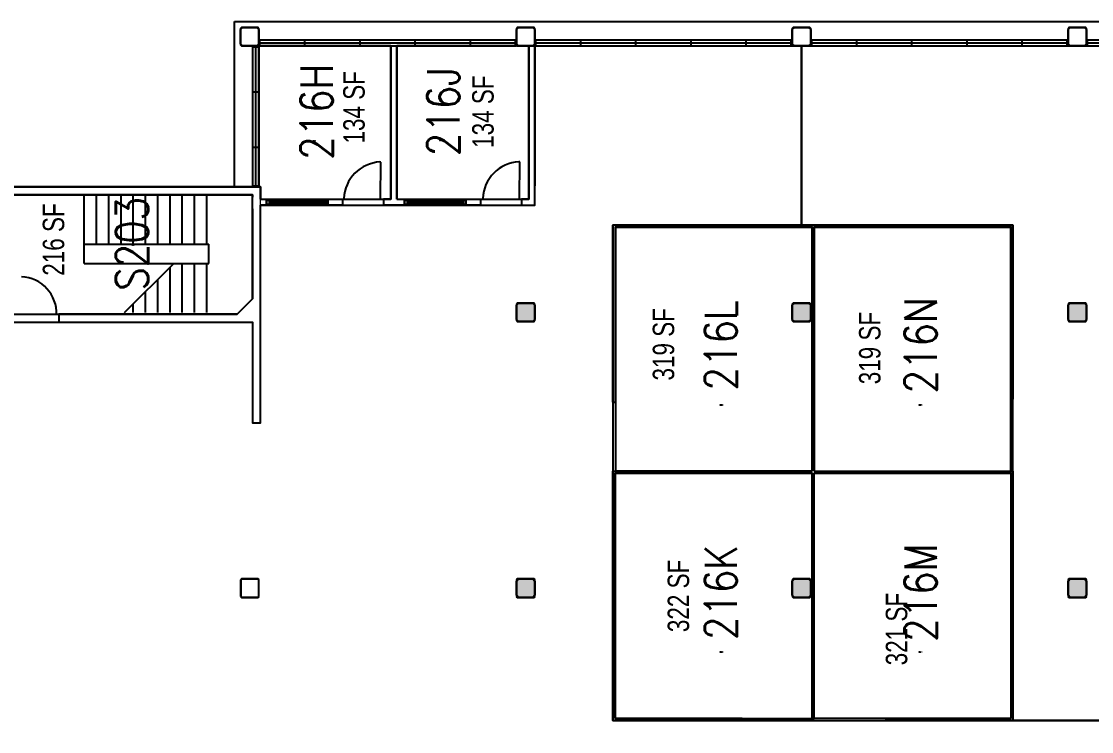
# Model space of a CAD drawing. Header units: inches. Extents: x -234 to 3525, y 0 to 2715.
# Drawn here: x 857 to 1904, y 2020 to 2715 of the extents above; entities that cross this region are included whole.
import ezdxf
from ezdxf.enums import TextEntityAlignment as Align

# ---------------------------------------------------------------- set-up
doc = ezdxf.new("R2010")
doc.units = ezdxf.units.IN
doc.header["$LTSCALE"] = 10
doc.header["$MEASUREMENT"] = 0
doc.layers.get('0').update_dxf_attribs({"linetype": 'CONTINUOUS'})
for name, color, linetype in [('A-COL', 5, 'CONTINUOUS'), ('A-DOOR', 2, 'CONTINUOUS'), ('A-FLOR', 3, 'CONTINUOUS'), ('A-GLAZ', 1, 'CONTINUOUS'), ('A-IDEN-RNUM', 7, 'CONTINUOUS'), ('A-IDEN-SNUM', 4, 'CONTINUOUS'), ('A-IDEN-VNUM', 4, 'CONTINUOUS'), ('A-ROOF', 2, 'CONTINUOUS'), ('A-WALL', 5, 'CONTINUOUS'), ('AREA-ASSIGN', 7, 'CONTINUOUS'), ('AREA-TEXT', 3, 'CONTINUOUS')]:
    doc.layers.add(name, color=color, linetype=linetype)
doc.styles.add('AREA', font='arial.ttf', dxfattribs={"width": 0.75, "height": 21})
doc.styles.add('ROOMSNUMBER', font='TXT.SHX', dxfattribs={"height": 0.03})
doc.styles.add('ROOMVNUMBER', font='simplex.shx', dxfattribs={"width": 0.85})

# ---------------------------------------------------------------- blocks, each defined once
blk = doc.blocks.new('COL')
at = {"layer": 'A-COL'}
blk.add_lwpolyline([(9, 7), (9, -7), (7, -9), (-7, -9), (-9, -7), (-9, 7), (-7, 9), (7, 9)], close=True, dxfattribs=at)

msp = doc.modelspace()

# ---------------------------------------------------------------- hatches: boundary and pattern name
at = {"layer": 'A-COL'}
for points in [[(1341.8, 2421), (1358.3, 2421), (1359, 2421.8), (1359, 2438.3), (1358.3, 2439), (1341.8, 2439), (1341, 2438.3), (1341, 2421.8)], [(1611.8, 2421), (1628.3, 2421), (1629, 2421.8), (1629, 2438.3), (1628.3, 2439), (1611.8, 2439), (1611, 2438.3), (1611, 2421.8)], [(1881.8, 2421), (1898.3, 2421), (1899, 2421.8), (1899, 2438.3), (1898.3, 2439), (1881.8, 2439), (1881, 2438.3), (1881, 2421.8)], [(1341.8, 2151), (1358.3, 2151), (1359, 2151.8), (1359, 2168.3), (1358.3, 2169), (1341.8, 2169), (1341, 2168.3), (1341, 2151.8)], [(1611.8, 2151), (1628.3, 2151), (1629, 2151.8), (1629, 2168.3), (1628.3, 2169), (1611.8, 2169), (1611, 2168.3), (1611, 2151.8)], [(1881.8, 2151), (1898.3, 2151), (1899, 2151.8), (1899, 2168.3), (1898.3, 2169), (1881.8, 2169), (1881, 2168.3), (1881, 2151.8)]]:
    msp.add_hatch(color=256, dxfattribs=at).paths.add_polyline_path(points)
at = {"layer": 'A-WALL', "lineweight": 5}
h = msp.add_hatch(color=256, dxfattribs=at)
h.paths.add_polyline_path([(1088.3, 2151), (1089, 2151.8), (1089, 2168.3), (1088.3, 2169), (1071.8, 2169), (1071, 2168.3), (1071, 2151.8), (1071.8, 2151)])
h.paths.add_polyline_path([(1072, 2151.6), (1071.6, 2152), (1071.6, 2168), (1072, 2168.4), (1088, 2168.4), (1088.4, 2168), (1088.4, 2152), (1088, 2151.6)])

# ---------------------------------------------------------------- linework, layer by layer
at = {"layer": 'A-COL'}
for p, q in [((1341.8, 2439), (1341, 2438.3)), ((1341, 2438.3), (1341, 2421.8)), ((1358.3, 2439), (1341.8, 2439)), ((1359, 2438.3), (1358.3, 2439)), ((1359, 2421.8), (1359, 2438.3)), ((1611.8, 2439), (1611, 2438.3)), ((1611, 2438.3), (1611, 2421.8)), ((1628.3, 2439), (1611.8, 2439)), ((1629, 2438.3), (1628.3, 2439)), ((1629, 2421.8), (1629, 2438.3)), ((1881.8, 2439), (1881, 2438.3)), ((1881, 2438.3), (1881, 2421.8)), ((1898.3, 2439), (1881.8, 2439)), ((1899, 2438.3), (1898.3, 2439)), ((1899, 2421.8), (1899, 2438.3)), ((1341, 2421.8), (1341.8, 2421)), ((1341.8, 2421), (1358.3, 2421)), ((1358.3, 2421), (1359, 2421.8)), ((1611, 2421.8), (1611.8, 2421)), ((1611.8, 2421), (1628.3, 2421)), ((1628.3, 2421), (1629, 2421.8)), ((1881, 2421.8), (1881.8, 2421)), ((1881.8, 2421), (1898.3, 2421)), ((1898.3, 2421), (1899, 2421.8)), ((1341.8, 2169), (1341, 2168.3)), ((1341, 2168.3), (1341, 2151.8)), ((1358.3, 2169), (1341.8, 2169)), ((1359, 2168.3), (1358.3, 2169)), ((1359, 2151.8), (1359, 2168.3)), ((1611.8, 2169), (1611, 2168.3)), ((1611, 2168.3), (1611, 2151.8)), ((1628.3, 2169), (1611.8, 2169)), ((1629, 2168.3), (1628.3, 2169)), ((1629, 2151.8), (1629, 2168.3)), ((1881.8, 2169), (1881, 2168.3)), ((1881, 2168.3), (1881, 2151.8)), ((1898.3, 2169), (1881.8, 2169)), ((1899, 2168.3), (1898.3, 2169)), ((1899, 2151.8), (1899, 2168.3)), ((1341, 2151.8), (1341.8, 2151)), ((1341.8, 2151), (1358.3, 2151)), ((1358.3, 2151), (1359, 2151.8)), ((1611, 2151.8), (1611.8, 2151)), ((1611.8, 2151), (1628.3, 2151)), ((1628.3, 2151), (1629, 2151.8)), ((1881, 2151.8), (1881.8, 2151)), ((1881.8, 2151), (1898.3, 2151)), ((1898.3, 2151), (1899, 2151.8))]:
    msp.add_line(p, q, dxfattribs=at)
at = {"layer": 'A-DOOR'}
for p, q in [((1208.2, 2577.3), (1207.4, 2577.3)), ((1208, 2541.3), (1208.2, 2577.3)), ((1344.2, 2577.5), (1343.4, 2577.5)), ((1344, 2541.5), (1344.2, 2577.5))]:
    msp.add_line(p, q, dxfattribs=at)
for centre, radius, start, end in [((1209.4, 2540), 37.4, 92.968, 177.6811), ((1345.4, 2540.2), 37.4, 92.968, 177.6811), ((855, 2428.9), 36, 357.6141, 87.6141)]:
    msp.add_arc(centre, radius, start, end, dxfattribs=at)
at = {"layer": 'A-FLOR'}
for p, q in [((918, 2478), (918, 2545)), ((930, 2497), (930, 2545)), ((942, 2497), (942, 2545)), ((954, 2497), (954, 2545)), ((966, 2497), (966, 2545)), ((978, 2497), (978, 2545)), ((990, 2497), (990, 2545)), ((1002, 2497), (1002, 2545)), ((1014, 2497), (1014, 2545)), ((1026, 2497), (1026, 2545)), ((1038, 2497), (1038, 2545)), ((1435.5, 2342.1), (1435.5, 2515.4)), ((1435.5, 2515.4), (1826.9, 2515.4)), ((1826.9, 2515.4), (1826.9, 2345.2)), ((1630.4, 2513.4), (1437.5, 2513.4)), ((1437.5, 2513.4), (1437.5, 2342.1)), ((1630.4, 2274.5), (1630.4, 2513.4)), ((1632.4, 2513.4), (1824.9, 2513.4)), ((1632.4, 2274.5), (1632.4, 2513.4)), ((1824.9, 2513.4), (1824.9, 2345.2)), ((918, 2497), (1040, 2497)), ((1040, 2478), (1040, 2497)), ((918, 2478), (1040, 2478)), ((957.3, 2429.8), (1005.6, 2478)), ((1002, 2430), (1002, 2474.4)), ((1014, 2430), (1014, 2478)), ((1026, 2430), (1026, 2478)), ((1038, 2430), (1038, 2478)), ((990, 2430), (990, 2462.4)), ((978, 2430), (978, 2450.4)), ((966, 2430), (966, 2438.4)), ((1435.5, 2342.1), (1437.5, 2342.1)), ((1826.9, 2345.2), (1824.9, 2345.2)), ((1435.5, 2030.4), (1435.5, 2274.5)), ((1435.5, 2274.5), (1630.4, 2274.5)), ((1632.4, 2274.5), (1826.9, 2274.5)), ((1826.9, 2274.5), (1826.9, 2030.4)), ((1437.5, 2032.4), (1437.5, 2272.5)), ((1437.5, 2272.5), (1630.4, 2272.5)), ((1630.4, 2032), (1630.4, 2272.5)), ((1632.4, 2272.5), (1824.9, 2272.5)), ((1632.4, 2032), (1632.4, 2272.5)), ((1824.9, 2272.5), (1824.9, 2032.4)), ((1562, 2032.4), (1437.5, 2032.4)), ((1562, 2030.4), (1562, 2032.4)), ((1824.9, 2032.4), (1702.8, 2032.4)), ((1702.8, 2030.4), (1702.8, 2032.4)), ((1562, 2030.4), (1435.5, 2030.4)), ((1630.4, 2032), (1632.4, 2032)), ((1826.9, 2030.4), (1702.8, 2030.4))]:
    msp.add_line(p, q, dxfattribs=at)
at = {"layer": 'A-GLAZ'}
for p, q in [((1089, 2697), (1341, 2697)), ((1089, 2694), (1341, 2694)), ((1090, 2691), (1090, 2697)), ((1134, 2691), (1134, 2697)), ((1188, 2691), (1188, 2697)), ((1242, 2691), (1242, 2697)), ((1296, 2691), (1296, 2697)), ((1340, 2691), (1340, 2697)), ((1359, 2697), (1611, 2697)), ((1359, 2694), (1611, 2694)), ((1360, 2691), (1360, 2697)), ((1404, 2691), (1404, 2697)), ((1458, 2691), (1458, 2697)), ((1512, 2691), (1512, 2697)), ((1566, 2691), (1566, 2697)), ((1610, 2691), (1610, 2697)), ((1629, 2697), (1881, 2697)), ((1629, 2694), (1881, 2694)), ((1630, 2691), (1630, 2697)), ((1674, 2691), (1674, 2697)), ((1728, 2691), (1728, 2697)), ((1782, 2691), (1782, 2697)), ((1836, 2691), (1836, 2697)), ((1880, 2691), (1880, 2697)), ((1899, 2697), (2151, 2697)), ((1899, 2694), (2151, 2694)), ((1900, 2691), (1900, 2697)), ((1083, 2553), (1083, 2691)), ((1083, 2690), (1089, 2690)), ((1086, 2553), (1086, 2691)), ((1359, 2691), (1611, 2691)), ((1629, 2691), (1881, 2691)), ((1899, 2691), (2151, 2691)), ((1083, 2646), (1089, 2646)), ((1083, 2592), (1089, 2592)), ((1083, 2554), (1089, 2554)), ((1096.5, 2540), (1096.5, 2536)), ((1096.5, 2536), (1096.5, 2540)), ((1096.5, 2540), (1156.5, 2540)), ((1096.5, 2536), (1156.5, 2536)), ((1099, 2540), (1099, 2536)), ((1099, 2539), (1154, 2539)), ((1099, 2538), (1154, 2538)), ((1154, 2540), (1154, 2536)), ((1156.5, 2540), (1156.5, 2536)), ((1156.5, 2536), (1156.5, 2540)), ((1231.5, 2540), (1231.5, 2536)), ((1231.5, 2536), (1231.5, 2540)), ((1231.5, 2540), (1291.5, 2540)), ((1231.5, 2536), (1291.5, 2536)), ((1234, 2540), (1234, 2536)), ((1234, 2539), (1289, 2539)), ((1234, 2538), (1289, 2538)), ((1289, 2540), (1289, 2536)), ((1291.5, 2540), (1291.5, 2536)), ((1291.5, 2536), (1291.5, 2540))]:
    msp.add_line(p, q, dxfattribs=at)
at = {"layer": 'A-ROOF'}
for p, q in [((1065, 2715), (2445, 2715)), ((1065, 2553), (1065, 2715))]:
    msp.add_line(p, q, dxfattribs=at)
at = {"layer": 'A-WALL'}
for p, q in [((1071, 2707), (1073, 2709)), ((1071.8, 2709), (1071, 2708.3)), ((1071, 2708.3), (1071, 2691.7)), ((1071, 2693), (1071, 2707)), ((1088.3, 2709), (1071.8, 2709)), ((1073, 2709), (1087, 2709)), ((1087, 2709), (1089, 2707)), ((1089, 2708.3), (1088.3, 2709)), ((1089, 2691.7), (1089, 2708.3)), ((1089, 2707), (1089, 2693)), ((1341.8, 2709), (1341, 2708.3)), ((1341, 2708.3), (1341, 2691.7)), ((1358.3, 2709), (1341.8, 2709)), ((1359, 2708.3), (1358.3, 2709)), ((1359, 2691.7), (1359, 2708.3)), ((1611.8, 2709), (1611, 2708.3)), ((1611, 2708.3), (1611, 2691.7)), ((1628.3, 2709), (1611.8, 2709)), ((1629, 2708.3), (1628.3, 2709)), ((1629, 2691.7), (1629, 2708.3)), ((1881.8, 2709), (1881, 2708.3)), ((1881, 2708.3), (1881, 2691.7)), ((1898.3, 2709), (1881.8, 2709)), ((1899, 2708.3), (1898.3, 2709)), ((1899, 2691.7), (1899, 2708.3)), ((1073, 2691), (1071, 2693)), ((1089, 2693), (1087, 2691)), ((1071, 2691.7), (1071.8, 2691)), ((1071.8, 2691), (1088.3, 2691)), ((1087, 2691), (1073, 2691)), ((1088.3, 2691), (1089, 2691.7)), ((1089, 2691), (1341, 2691)), ((1089, 2553), (1089, 2691)), ((1218, 2691.7), (1218, 2541)), ((1218, 2560), (1218, 2691)), ((1224, 2541), (1224, 2691.7)), ((1224, 2560), (1224, 2691)), ((1341, 2691.7), (1341.8, 2691)), ((1341.8, 2691), (1353, 2691)), ((1353, 2691), (1353, 2560)), ((1353, 2691), (1358.3, 2691)), ((1353, 2691), (1353, 2541)), ((1358.3, 2691), (1359, 2691.7)), ((1359, 2691), (1358.3, 2691)), ((1359, 2691), (1359, 2554)), ((1359, 2535), (1359, 2691)), ((1611, 2691.7), (1611.8, 2691)), ((1611.8, 2691), (1628.3, 2691)), ((1628.3, 2691), (1629, 2691.7)), ((1881, 2691.7), (1881.8, 2691)), ((1881.8, 2691), (1898.3, 2691)), ((1898.3, 2691), (1899, 2691.7)), ((802, 2553), (1089, 2553)), ((1090.6, 2553), (807, 2553)), ((1090.6, 2541), (1090.6, 2553)), ((807, 2545), (1082.6, 2545)), ((810, 2545), (1071, 2545)), ((1082.6, 2545), (1082.6, 2542.8)), ((1090.6, 2541), (1171, 2541)), ((1090.6, 2322), (1090.6, 2535)), ((1171, 2535), (1090.6, 2535)), ((1096.5, 2535), (1096.5, 2541)), ((1156.5, 2541), (1156.5, 2535)), ((1171, 2535), (1171, 2541)), ((1218, 2541), (1211, 2541)), ((1211, 2541), (1211, 2535)), ((1306, 2535), (1211, 2535)), ((1224, 2541), (1306, 2541)), ((1231.5, 2535), (1231.5, 2541)), ((1291.5, 2541), (1291.5, 2535)), ((1306, 2535), (1306, 2541)), ((1353, 2541), (1346, 2541)), ((1346, 2541), (1346, 2535)), ((1346, 2535), (1359, 2535)), ((1082.6, 2531.5), (1082.6, 2443.2)), ((1082.6, 2443.2), (1067.8, 2428.4)), ((1067.8, 2428.4), (893, 2428.4)), ((893, 2428.4), (893, 2420.4)), ((893, 2420.4), (1082.6, 2420.4)), ((1082.6, 2420.4), (1082.6, 2322)), ((1082.6, 2322), (1090.6, 2322)), ((1082.6, 2322), (1090.6, 2322)), ((1071.8, 2169), (1071, 2168.3)), ((1071, 2168.3), (1071, 2151.8)), ((1088.3, 2169), (1071.8, 2169)), ((1089, 2168.3), (1088.3, 2169)), ((1089, 2151.8), (1089, 2168.3)), ((1071, 2151.8), (1071.8, 2151)), ((1071.8, 2151), (1088.3, 2151)), ((1088.3, 2151), (1089, 2151.8))]:
    msp.add_line(p, q, dxfattribs=at)
at = {"layer": 'A-WALL', "lineweight": 9}
for p, q in [((1090.6, 2535), (1090.6, 2541)), ((1072, 2168.4), (1071.6, 2168)), ((1088, 2168.4), (1072, 2168.4)), ((1088.4, 2168), (1088, 2168.4)), ((1071.6, 2168), (1071.6, 2152)), ((1088.4, 2152), (1088.4, 2168)), ((1071.6, 2152), (1072, 2151.6)), ((1072, 2151.6), (1088, 2151.6)), ((1088, 2151.6), (1088.4, 2152))]:
    msp.add_line(p, q, dxfattribs=at)
at = {"layer": 'A-WALL'}
for points in [[(1359, 2707), (1359, 2693), (1357, 2691), (1343, 2691), (1341, 2693), (1341, 2707), (1343, 2709), (1357, 2709)], [(1629, 2707), (1629, 2693), (1627, 2691), (1613, 2691), (1611, 2693), (1611, 2707), (1613, 2709), (1627, 2709)], [(1899, 2707), (1899, 2693), (1897, 2691), (1883, 2691), (1881, 2693), (1881, 2707), (1883, 2709), (1897, 2709)]]:
    msp.add_lwpolyline(points, close=True, dxfattribs=at)
at = {"layer": 'AREA-ASSIGN'}
for points in [[(651, 1623), (651, 1793), (705, 1793), (809.2, 1792.9), (810, 2269), (807.1, 2269), (807, 2420.4), (1082.6, 2420.4), (1082.6, 2322), (1090.6, 2322), (1090.6, 2535), (1359, 2535.1), (1359, 2691), (1620, 2691), (1620, 2515.4), (1435.5, 2515.4), (1435.5, 2030.4), (2340, 2030.4)], [(1948.6, 2030.4), (1826.9, 2030.4), (1826.9, 2515.4), (1620.1, 2515.4), (1620.1, 2691), (2424, 2691)]]:
    msp.add_lwpolyline(points, dxfattribs=at)
for points in [[(1218, 2691), (1089, 2691), (1089, 2560), (1089, 2553), (1090.6, 2553), (1090.6, 2541), (1218, 2541)], [(1224, 2541), (1353, 2541), (1353, 2691), (1224, 2691)], [(853, 2428.4), (893, 2428.4), (1067.8, 2428.4), (1082.6, 2443.2), (1082.6, 2531.5), (1082.6, 2545), (894.4, 2545), (858.4, 2545), (807.1, 2545), (807.1, 2459.6), (838.7, 2459.6), (838.7, 2428.4)], [(1630.4, 2274.5), (1438.3, 2274.5), (1438.3, 2513.4), (1630.4, 2513.4)], [(1632.4, 2274.5), (1824.9, 2274.5), (1824.9, 2513.4), (1632.4, 2513.4)], [(1437.5, 2032.4), (1630.4, 2032.4), (1630.4, 2272.5), (1437.5, 2272.5)], [(1824.9, 2032.4), (1632.4, 2032.4), (1632.4, 2272.5), (1824.9, 2272.5)]]:
    msp.add_lwpolyline(points, close=True, dxfattribs=at)

# ---------------------------------------------------------------- block references
for p in [(1350, 2430), (1620, 2430), (1890, 2430), (1350, 2160), (1620, 2160), (1890, 2160)]:
    msp.add_blockref('COL', p)

# ---------------------------------------------------------------- texts
at = {"layer": 'A-IDEN-RNUM', "style": 'ROOMSNUMBER'}
for s, p in [('0216-H0', (1142.8, 2597.8)), ('0216-J0', (1267.3, 2598.6)), ('S203-00', (965.7, 2496.2)), ('0216-L0', (1541.6, 2339.5)), ('0216-N0', (1736.4, 2339.5)), ('0216-K0', (1541.6, 2097.4)), ('0216-M0', (1736.4, 2097.4))]:
    msp.add_text(s, height=0.36, rotation=360, dxfattribs=at).set_placement(p, align=Align.MIDDLE)
at = {"layer": 'A-IDEN-SNUM', "style": 'ROOMSNUMBER'}
for s, p in [('03500216H0', (1142.8, 2597.8)), ('03500216J0', (1267.3, 2598.6)), ('0350S20300', (965.7, 2496.2)), ('03500216L0', (1541.6, 2339.5)), ('03500216N0', (1736.4, 2339.5)), ('03500216K0', (1541.6, 2097.4)), ('03500216M0', (1736.4, 2097.4))]:
    msp.add_text(s, height=0.36, rotation=360, dxfattribs=at).set_placement(p, align=Align.MIDDLE)
at = {"layer": 'A-IDEN-VNUM', "style": 'ROOMVNUMBER', "width": 0.85}
for s, p in [('216H', (1145.4, 2626.5)), ('216J', (1269.5, 2626.7)), ('216L', (1541.1, 2397.8)), ('216N', (1736.6, 2397.8)), ('216K', (1541.1, 2155.7)), ('216M', (1736.6, 2155.7))]:
    msp.add_text(s, height=31.5, rotation=90, dxfattribs=at).set_placement(p, align=Align.MIDDLE)
msp.add_text('S203', height=31.5, rotation=90, dxfattribs=at).set_placement((964.7, 2497.2), align=Align.MIDDLE_CENTER)
at = {"layer": 'AREA-TEXT', "style": 'AREA', "width": 0.75}
for s, p in [('134 SF', (1182, 2630.9)), ('134 SF', (1308.2, 2626.6)), ('216 SF', (887.9, 2501.4)), ('319 SF', (1484.9, 2398.8)), ('319 SF', (1686.8, 2395.1)), ('322 SF', (1499.5, 2152.4)), ('321 SF', (1713, 2119.9))]:
    msp.add_text(s, height=21, rotation=90, dxfattribs=at).set_placement(p, align=Align.MIDDLE_CENTER)

doc.saveas('drawing.dxf')
